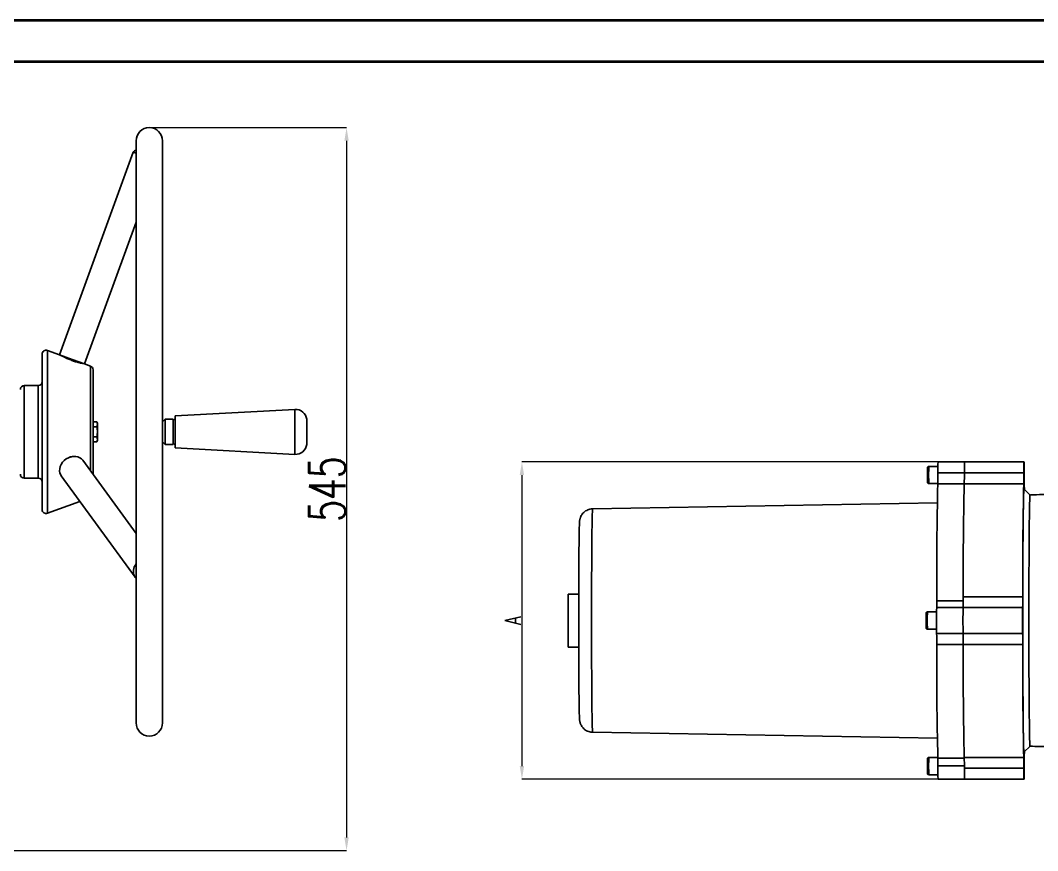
# Model space of a CAD drawing. Header units: millimetres. Extents: x 10469 to 13094, y 11322 to 13178.
# Drawn here: x 11467 to 12236, y 12551 to 13178 of the extents above; entities that cross this region are included whole.
import ezdxf

# ---------------------------------------------------------------- set-up
doc = ezdxf.new("R2010")
doc.units = ezdxf.units.MM
for name, color, linetype, lineweight in [('AM_5', 3, 'Continuous', 25), ('AM_BOR', 7, 'Continuous', 50), ('粗实线', 7, 'Continuous', 40)]:
    doc.layers.add(name, color=color, linetype=linetype, lineweight=lineweight)
doc.styles.add('SLDTEXTSTYLE1', font='txt.shx', dxfattribs={"width": 0.7, "bigfont": 'gbcbig.shx'})
doc.dimstyles.new('SLDDIMSTYLE12$0', dxfattribs={"dimtxt": 12, "dimasz": 10, "dimexe": 0, "dimexo": 0.0625, "dimgap": 0.875, "dimtad": 1, "dimdec": 1, "dimlfac": 1.8, "dimrnd": 1e-09, "dimzin": 12, "dimdsep": 46, "dimtxsty": 'SLDTEXTSTYLE1', "dimcen": 0.09, "dimdle": 8.16, "dimclrd": 3, "dimclre": 3, "dimadec": 0, "dimazin": 3, "dimtfac": 1, "dimtdec": 1, "dimtofl": 0, "dimtmove": 0, "dimatfit": 3, "dimfxl": 0, "dimfrac": 2, "dimtolj": 1, "dimlwd": 5, "dimlwe": 5, "dimarcsym": 0})

# ---------------------------------------------------------------- blocks, each defined once
blk = doc.blocks.new('*D8')
at = {"layer": 'AM_5', "color": 3, "lineweight": 5, "transparency": 16777216}
blk.add_line((11562.1, 13097.24), (11713.41, 13097.24), dxfattribs=at)
at = {"layer": 'AM_5', "color": 3, "linetype": 'Continuous', "lineweight": 5, "transparency": 16777216}
for p, q in [((11713.41, 13087.24), (11713.41, 12560.62)), ((11405.52, 12550.62), (11713.41, 12550.62))]:
    blk.add_line(p, q, dxfattribs=at)
at = {"layer": 'AM_5', "color": 3, "transparency": 16777216}
for points in [[(11711.75, 13087.24), (11715.08, 13087.24), (11713.41, 13097.24)], [(11711.75, 12560.62), (11715.08, 12560.62), (11713.41, 12550.62)]]:
    blk.add_solid(points, dxfattribs=at)
at = {"layer": 'Defpoints', "color": 0, "transparency": 16777216}
for p in [(11562.04, 13097.24), (11405.45, 12550.62), (11713.41, 12550.62)]:
    blk.add_point(p, dxfattribs=at)
at = {"layer": 'AM_5', "color": 0, "transparency": 16777216, "insert": (11698.82, 12823.93), "char_height": 12, "attachment_point": 5, "rotation": 90, "style": 'SLDTEXTSTYLE1'}
blk.add_mtext('\\A1;{\\H2.28571x;545}', dxfattribs=at)
blk = doc.blocks.new('*D21')
at = {"layer": 'AM_5', "color": 3, "lineweight": 5, "transparency": 16777216}
blk.add_line((12160.54, 12844.55), (11846.02, 12844.55), dxfattribs=at)
at = {"layer": 'AM_5', "color": 3, "linetype": 'Continuous', "lineweight": 5, "transparency": 16777216}
for p, q in [((11846.02, 12834.55), (11846.02, 12614.55)), ((12160.54, 12604.55), (11846.02, 12604.55))]:
    blk.add_line(p, q, dxfattribs=at)
at = {"layer": 'AM_5', "color": 3, "transparency": 16777216}
for points in [[(11844.35, 12834.55), (11847.68, 12834.55), (11846.02, 12844.55)], [(11844.35, 12614.55), (11847.68, 12614.55), (11846.02, 12604.55)]]:
    blk.add_solid(points, dxfattribs=at)
at = {"layer": 'Defpoints', "color": 0, "transparency": 16777216}
for p in [(12160.6, 12844.55), (11846.02, 12604.55), (12160.6, 12604.55)]:
    blk.add_point(p, dxfattribs=at)
at = {"layer": 'AM_5', "color": 0, "transparency": 16777216, "insert": (11839.14, 12724.55), "char_height": 12, "attachment_point": 5, "rotation": 90, "style": 'SLDTEXTSTYLE1'}
blk.add_mtext('\\A1;A', dxfattribs=at)
blk = doc.blocks.new('rA3')
at = {"layer": '粗实线'}
for p, q in [((753.38, 421.26), (333.38, 421.26)), ((748.38, 416.26), (358.38, 416.26))]:
    blk.add_line(p, q, dxfattribs=at)

msp = doc.modelspace()

# ---------------------------------------------------------------- linework, layer by layer
at = {"color": 7, "linetype": 'Continuous', "lineweight": 25}
for p, q in [((11554.277, 13087.207), (11554.277, 12647.207)), ((11574.277, 12874.707), (11574.277, 13087.207)), ((11552.192, 13078.598), (11496.443, 12925.428)), ((11554.277, 13077.839), (11552.192, 13078.598)), ((11515.237, 12918.588), (11554.277, 13025.851)), ((11483.312, 12808.492), (11483.312, 12925.923)), ((11496.443, 12925.428), (11487.338, 12928.742)), ((11487.338, 12928.742), (11487.338, 12867.207)), ((11505.84, 12922.008), (11496.443, 12925.428)), ((11515.237, 12918.588), (11505.84, 12922.008)), ((11519.803, 12916.926), (11515.237, 12918.588)), ((11519.803, 12837.617), (11519.803, 12916.926)), ((11521.777, 12914.107), (11521.777, 12834.905)), ((11480.312, 12902.207), (11469.777, 12902.207)), ((11469.777, 12902.207), (11469.777, 12832.207)), ((11480.312, 12832.207), (11480.312, 12902.207)), ((11674.366, 12884.207), (11583.777, 12879.207)), ((11674.366, 12884.207), (11674.366, 12850.207)), ((11576.277, 12876.707), (11574.277, 12874.707)), ((11582.277, 12876.707), (11576.277, 12876.707)), ((11576.277, 12876.707), (11576.277, 12857.707)), ((11583.777, 12877.207), (11582.277, 12875.707)), ((11582.277, 12857.707), (11582.277, 12876.707)), ((11583.777, 12879.207), (11583.777, 12855.207)), ((11683.277, 12876.707), (11683.277, 12857.707)), ((11521.777, 12874.713), (11524.711, 12874.713)), ((11521.777, 12870.96), (11524.711, 12870.96)), ((11525.077, 12873.707), (11524.711, 12874.713)), ((11524.711, 12874.713), (11525.077, 12872.837)), ((11525.077, 12872.837), (11524.711, 12870.96)), ((11525.077, 12873.707), (11525.077, 12872.837)), ((11525.077, 12872.837), (11525.077, 12867.207)), ((11574.277, 12859.707), (11574.277, 12874.707)), ((11487.338, 12867.207), (11487.338, 12805.673)), ((11521.777, 12863.455), (11524.711, 12863.455)), ((11524.711, 12863.455), (11525.077, 12861.578)), ((11525.077, 12861.578), (11524.711, 12859.702)), ((11524.711, 12859.702), (11525.077, 12860.707)), ((11525.077, 12867.207), (11525.077, 12861.578)), ((11525.077, 12861.578), (11525.077, 12860.707)), ((11521.777, 12859.702), (11524.711, 12859.702)), ((11574.277, 12859.707), (11576.277, 12857.707)), ((11574.277, 12647.207), (11574.277, 12859.707)), ((11576.277, 12857.707), (11582.277, 12857.707)), ((11582.277, 12858.707), (11583.777, 12857.207)), ((11583.777, 12855.207), (11674.366, 12850.207)), ((11554.277, 12790.258), (11513.924, 12845.692)), ((12160.529, 12841.054), (12153.599, 12841.054)), ((12180.598, 12844.554), (12160.599, 12844.554)), ((12225.596, 12844.554), (12180.598, 12844.554)), ((11469.777, 12832.207), (11480.312, 12832.207)), ((11497.755, 12833.922), (11553.504, 12757.337)), ((12160.508, 12836.202), (12180.507, 12836.202)), ((12225.505, 12836.202), (12180.507, 12836.202)), ((12153.599, 12828.054), (12160.435, 12828.054)), ((12180.431, 12827.998), (12160.432, 12827.998)), ((12225.43, 12827.998), (12180.431, 12827.998)), ((12225.596, 12824.147), (12225.605, 12824.142)), ((12230.178, 12819.478), (12225.605, 12824.142)), ((11487.338, 12805.673), (11511.83, 12814.587)), ((12160.083, 12813.545), (11899.436, 12808.995)), ((11553.504, 12757.337), (11553.37, 12757.529)), ((11553.507, 12757.333), (11553.75, 12757.064)), ((11888.947, 12744.486), (11880.971, 12744.486)), ((11880.971, 12704.486), (11880.971, 12744.486)), ((12159.637, 12739.508), (12179.631, 12739.508)), ((12224.639, 12742.565), (12179.641, 12742.565)), ((12159.511, 12731.054), (12152.581, 12731.054)), ((12179.571, 12734.554), (12159.581, 12734.554)), ((12224.563, 12734.417), (12179.565, 12734.417)), ((12152.581, 12718.054), (12159.511, 12718.054)), ((12159.566, 12714.691), (12179.565, 12714.691)), ((12224.563, 12714.691), (12179.565, 12714.691)), ((12179.641, 12706.543), (12159.642, 12706.543)), ((12224.639, 12706.543), (12179.641, 12706.543)), ((11880.971, 12704.486), (11888.947, 12704.486)), ((11899.436, 12640.113), (12160.083, 12635.563)), ((12225.605, 12624.966), (12230.178, 12629.63)), ((12160.435, 12621.054), (12153.599, 12621.054)), ((12160.461, 12620.624), (12180.448, 12620.624)), ((12180.502, 12614.775), (12160.506, 12614.775)), ((12225.43, 12621.11), (12180.431, 12621.11)), ((12153.599, 12608.054), (12160.529, 12608.054)), ((12225.505, 12612.906), (12180.507, 12612.906)), ((12160.599, 12604.554), (12180.598, 12604.554)), ((12180.598, 12604.554), (12225.596, 12604.554))]:
    msp.add_line(p, q, dxfattribs=at)
at = {"color": 7, "linetype": 'Continuous', "lineweight": 25, "flags": 128}
for points in [[(11497.755, 12833.922), (11497.292, 12834.654), (11496.708, 12836.103), (11496.453, 12837.687), (11496.538, 12839.347), (11496.96, 12841.024), (11497.702, 12842.656), (11498.738, 12844.186), (11500.031, 12845.557), (11501.534, 12846.721), (11503.192, 12847.635), (11504.946, 12848.266), (11506.733, 12848.591), (11508.487, 12848.598), (11510.146, 12848.288), (11511.648, 12847.672), (11512.941, 12846.771), (11513.924, 12845.692)], [(12225.687, 12836.202), (12225.683, 12838.01), (12225.676, 12839.698), (12225.665, 12841.205), (12225.653, 12842.48), (12225.638, 12843.477), (12225.622, 12844.162), (12225.605, 12844.51), (12225.588, 12844.51), (12225.571, 12844.162), (12225.554, 12843.477), (12225.54, 12842.48), (12225.527, 12841.205), (12225.517, 12839.698), (12225.509, 12838.01), (12225.505, 12836.202)], [(12225.605, 12624.966), (12225.569, 12625.006), (12225.514, 12625.362), (12225.459, 12626.074), (12225.405, 12627.138), (12225.351, 12628.551), (12225.298, 12630.307), (12225.247, 12632.401), (12225.196, 12634.824), (12225.147, 12637.569), (12225.1, 12640.625), (12225.054, 12643.982), (12225.011, 12647.627), (12224.969, 12651.548), (12224.93, 12655.729), (12224.893, 12660.158), (12224.859, 12664.816), (12224.827, 12669.689), (12224.798, 12674.758), (12224.772, 12680.005), (12224.749, 12685.412), (12224.729, 12690.958), (12224.712, 12696.626), (12224.698, 12702.393), (12224.687, 12708.239), (12224.68, 12714.144), (12224.675, 12720.086), (12224.675, 12726.044), (12224.677, 12731.997), (12224.683, 12737.923), (12224.692, 12743.801), (12224.704, 12749.61), (12224.72, 12755.33), (12224.738, 12760.939), (12224.76, 12766.418), (12224.785, 12771.748), (12224.812, 12776.908), (12224.843, 12781.881), (12224.876, 12786.649), (12224.911, 12791.194), (12224.949, 12795.501), (12224.99, 12799.554), (12225.032, 12803.339), (12225.077, 12806.841), (12225.123, 12810.049), (12225.172, 12812.951), (12225.221, 12815.536), (12225.272, 12817.796), (12225.325, 12819.722), (12225.378, 12821.307), (12225.432, 12822.546), (12225.486, 12823.434), (12225.541, 12823.968), (12225.596, 12824.147), (12225.596, 12824.147)], [(12230.17, 12819.482), (12230.116, 12819.306), (12230.063, 12818.777), (12230.01, 12817.897), (12229.958, 12816.67), (12229.906, 12815.101), (12229.856, 12813.195), (12229.806, 12810.959), (12229.758, 12808.401), (12229.712, 12805.532), (12229.667, 12802.361), (12229.624, 12798.901), (12229.583, 12795.164), (12229.544, 12791.165), (12229.508, 12786.918), (12229.474, 12782.438), (12229.442, 12777.744), (12229.414, 12772.852), (12229.388, 12767.78), (12229.365, 12762.547), (12229.345, 12757.173), (12229.328, 12751.677), (12229.314, 12746.081), (12229.304, 12740.404), (12229.296, 12734.669), (12229.292, 12728.896), (12229.292, 12723.106), (12229.294, 12717.323), (12229.3, 12711.566), (12229.309, 12705.857), (12229.321, 12700.218), (12229.336, 12694.669), (12229.355, 12689.232), (12229.376, 12683.926), (12229.4, 12678.771), (12229.428, 12673.787), (12229.458, 12668.991), (12229.49, 12664.402), (12229.526, 12660.037), (12229.563, 12655.912), (12229.603, 12652.042), (12229.645, 12648.442), (12229.689, 12645.125), (12229.735, 12642.103), (12229.782, 12639.389), (12229.831, 12636.991), (12229.881, 12634.919), (12229.932, 12633.18), (12229.984, 12631.781), (12230.037, 12630.727), (12230.09, 12630.023), (12230.143, 12629.67), (12230.17, 12629.626)], [(11899.436, 12808.995), (11899.398, 12808.896), (11899.347, 12808.453), (11899.297, 12807.659), (11899.248, 12806.516), (11899.199, 12805.03), (11899.151, 12803.206), (11899.105, 12801.052), (11899.06, 12798.577), (11899.016, 12795.791), (11898.974, 12792.707), (11898.934, 12789.337), (11898.897, 12785.696), (11898.861, 12781.797), (11898.828, 12777.659), (11898.798, 12773.298), (11898.77, 12768.733), (11898.745, 12763.982), (11898.722, 12759.066), (11898.703, 12754.005), (11898.687, 12748.821), (11898.674, 12743.534), (11898.664, 12738.169), (11898.658, 12732.746), (11898.655, 12727.288), (11898.655, 12721.82), (11898.658, 12716.362), (11898.664, 12710.94), (11898.674, 12705.574), (11898.687, 12700.288), (11898.703, 12695.103), (11898.722, 12690.042), (11898.745, 12685.126), (11898.77, 12680.375), (11898.798, 12675.81), (11898.828, 12671.449), (11898.861, 12667.311), (11898.897, 12663.412), (11898.934, 12659.771), (11898.974, 12656.401), (11899.016, 12653.317), (11899.06, 12650.531), (11899.105, 12648.056), (11899.151, 12645.902), (11899.199, 12644.078), (11899.248, 12642.592), (11899.297, 12641.449), (11899.347, 12640.655), (11899.398, 12640.212), (11899.436, 12640.113)], [(12225.505, 12612.906), (12225.509, 12611.098), (12225.517, 12609.41), (12225.527, 12607.903), (12225.54, 12606.628), (12225.554, 12605.631), (12225.571, 12604.946), (12225.588, 12604.598), (12225.605, 12604.598), (12225.622, 12604.946), (12225.638, 12605.631), (12225.653, 12606.628), (12225.665, 12607.903), (12225.676, 12609.41), (12225.683, 12611.098), (12225.687, 12612.906)]]:
    msp.add_lwpolyline(points, dxfattribs=at)
at = {"color": 7, "linetype": 'Continuous', "lineweight": 25}
for centre, radius, start, end in [((11564.277, 13087.207), 10, 0, 180), ((11554.071, 13077.914), 2, 84.09849, 160), ((11486.312, 12925.923), 3, 70, 180), ((11518.777, 12914.107), 3, 0, 70), ((11469.777, 12899.207), 3, 90, 180), ((11480.312, 12905.207), 3, 270, 0), ((11674.835, 12875.72), 8.5, 6.668652, 93.159195), ((11674.835, 12858.695), 8.5, 266.840805, 353.331348), ((12398.037, 12834.601), 245.5, 178.728381, 181.29461), ((12410.012, 12834.554), 256.495, 178.547876, 181.452124), ((12356.827, 12838.233), 196.33, 178.154952, 180.592763), ((12376.826, 12838.233), 196.33, 178.154952, 180.592763), ((12376.842, 12838.233), 196.346, 178.155053, 180.592661), ((11469.777, 12835.207), 3, 180, 270), ((11480.312, 12829.207), 3, 360, 90), ((11845.109, 12834.998), 315.401, 358.728174, 0.218627), ((11865.108, 12834.998), 315.401, 358.728174, 0.218627), ((11910.106, 12834.998), 315.401, 358.728174, 0.218627), ((12541.087, 12834.998), 315.401, 179.781373, 181.271826), ((15610.633, 12752.747), 3451.022, 178.750555, 180.219807), ((15422.289, 12755.276), 3242.673, 178.714955, 180.224595), ((15478.36, 12754.757), 3298.741, 178.727786, 180.211765), ((15545.333, 12754.554), 3320.716, 178.732696, 180.206854), ((12048.108, 12819.527), 177.857, 1.385812, 2.729891), ((11486.312, 12808.492), 3, 180, 290), ((11560.792, 12761.785), 8.556, 139.592846, 209.828726), ((12026.349, 12738.403), 133.293, 358.34521, 0.474968), ((11871.457, 12741.363), 308.186, 358.708664, 0.223586), ((11916.455, 12741.363), 308.186, 358.708664, 0.223586), ((12402.594, 12724.571), 251.075, 178.750212, 181.258526), ((12407.692, 12724.554), 255.193, 178.540467, 181.459533), ((12639.413, 12724.254), 479.943, 178.770285, 181.141745), ((12659.413, 12724.254), 479.943, 178.770285, 181.141745), ((12710.38, 12724.554), 530.907, 178.935484, 181.064516), ((12755.378, 12724.554), 530.907, 178.935484, 181.064516), ((11851.458, 12707.745), 308.186, 359.776414, 1.291336), ((11871.457, 12707.745), 308.186, 359.776414, 1.291336), ((11916.455, 12707.745), 308.186, 359.776414, 1.291336), ((15207.079, 12692.626), 3047.469, 179.738347, 181.353835), ((15444.264, 12694.035), 3264.647, 179.780486, 181.279964), ((15500.335, 12694.554), 3320.716, 179.793146, 181.267304), ((15467.287, 12693.832), 3242.673, 179.775405, 181.285045), ((11564.277, 12647.207), 10, 180, 0), ((12048.108, 12629.581), 177.857, 357.270109, 358.614188), ((12398.176, 12614.506), 245.64, 178.705888, 181.270605), ((12410.012, 12614.554), 256.495, 178.547876, 181.452124), ((11944.651, 12616.007), 215.859, 359.672841, 1.225678), ((12409.755, 12611.92), 249.265, 179.343899, 181.693424), ((11865.108, 12614.11), 315.401, 359.781373, 1.271826), ((11910.106, 12614.11), 315.401, 359.781373, 1.271826), ((12541.087, 12614.11), 315.401, 178.728174, 180.218627), ((12376.889, 12610.876), 196.393, 179.40763, 181.844656), ((12376.842, 12610.875), 196.346, 179.407339, 181.844947)]:
    msp.add_arc(centre, radius, start, end, dxfattribs=at)
for points, knots in [([(11497.028, 12925.194), (11497.001, 12925.209), (11496.912, 12925.257), (11497.756, 12924.796), (11499.451, 12923.916), (11501.908, 12922.746), (11504.814, 12921.531), (11507.853, 12920.458), (11510.687, 12919.637), (11512.974, 12919.1), (11514.5, 12918.806), (11514.654, 12918.779), (11514.728, 12918.766)], [0, 0, 0, 0, 0.0461501, 0.1522879, 0.258856, 0.3665089, 0.4741937, 0.5806918, 0.6865461, 0.7933412, 0.9012258, 1, 1, 1, 1]), ([(11524.711, 12870.96), (11524.766, 12870.647), (11524.983, 12869.407), (11525.037, 12868.148), (11525.077, 12867.207)], [0, 0, 0, 0, 0.2530667, 1, 1, 1, 1]), ([(11525.077, 12867.207), (11525.01, 12865.983), (11524.941, 12864.725), (11524.717, 12863.488), (11524.711, 12863.455)], [0, 0, 0, 0, 0.97300478, 1, 1, 1, 1]), ([(11506.757, 12848.454), (11506.552, 12848.47), (11505.377, 12848.559), (11503.772, 12848.063), (11502.636, 12847.264), (11502.357, 12847.067)], [0, 0, 0, 0, 0.1376053, 0.7876369, 1, 1, 1, 1]), ([(12153.595, 12841.039), (12153.514, 12841.039), (12153.326, 12841.039), (12153.071, 12840.918), (12152.864, 12840.747), (12152.732, 12840.566), (12152.659, 12840.407), (12152.627, 12840.296), (12152.619, 12840.257), (12152.617, 12840.245)], [0, 0, 0, 0, 0.1691698, 0.39343652, 0.57710842, 0.73287113, 0.8619106, 0.95806361, 1, 1, 1, 1]), ([(12152.63, 12828.809), (12152.634, 12828.793), (12152.65, 12828.726), (12152.73, 12828.535), (12152.908, 12828.307), (12153.195, 12828.118), (12153.441, 12828.057), (12153.58, 12828.054), (12153.599, 12828.054)], [0, 0, 0, 0, 0.0477392, 0.204395, 0.4503215, 0.6919589, 0.9562435, 1, 1, 1, 1]), ([(12304.505, 12812.558), (12304.451, 12812.572), (12301.47, 12813.362), (12295.495, 12814.635), (12286.597, 12816.348), (12277.659, 12817.698), (12268.704, 12818.736), (12259.741, 12819.447), (12250.781, 12819.844), (12241.837, 12819.901), (12234.965, 12819.766), (12231.085, 12819.509), (12230.171, 12819.449)], [0, 0, 0, 0, 0.0022241, 0.1234908, 0.2444216, 0.3650249, 0.4853084, 0.6052783, 0.7249402, 0.8442984, 0.9633566, 1, 1, 1, 1]), ([(11899.433, 12808.958), (11899.068, 12808.954), (11898.11, 12808.946), (11896.589, 12808.577), (11894.939, 12807.901), (11893.437, 12806.932), (11892.177, 12805.76), (11891.22, 12804.51), (11890.575, 12803.35), (11890.165, 12802.35), (11889.916, 12801.534), (11889.765, 12800.868), (11889.668, 12800.294), (11889.592, 12799.682), (11889.542, 12799.066), (11889.498, 12798.318), (11889.457, 12797.354), (11889.43, 12796.637), (11889.416, 12796.136), (11889.416, 12796.122)], [0, 0, 0, 0, 0.0329266, 0.0865689, 0.1402392, 0.1939503, 0.2477065, 0.2959305, 0.3376536, 0.3713918, 0.4022126, 0.4329435, 0.4697718, 0.5229001, 0.6271024, 0.7499605, 0.8605599, 0.9961069, 1, 1, 1, 1]), ([(11889.427, 12796.279), (11889.425, 12796.228), (11889.401, 12795.628), (11889.356, 12793.82), (11889.293, 12790.787), (11889.233, 12786.953), (11889.175, 12782.443), (11889.123, 12777.287), (11889.075, 12771.569), (11889.033, 12765.383), (11888.998, 12758.838), (11888.969, 12752.048), (11888.947, 12745.128), (11888.932, 12738.224), (11888.924, 12731.365), (11888.921, 12724.554), (11888.924, 12717.743), (11888.932, 12710.884), (11888.947, 12703.98), (11888.969, 12697.06), (11888.998, 12690.27), (11889.033, 12683.725), (11889.075, 12677.539), (11889.123, 12671.821), (11889.175, 12666.665), (11889.233, 12662.155), (11889.293, 12658.32), (11889.356, 12655.291), (11889.4, 12653.503), (11889.424, 12652.92), (11889.425, 12652.887)], [0, 0, 0, 0, 0.0035175, 0.0413042, 0.0798741, 0.119053, 0.1586487, 0.1984561, 0.2382635, 0.2778591, 0.317038, 0.3556079, 0.3933946, 0.4302459, 0.46545, 0.5006569, 0.5358611, 0.571068, 0.6079192, 0.6457059, 0.6842758, 0.7234547, 0.7630503, 0.8028577, 0.8426652, 0.8822608, 0.9214397, 0.9600096, 0.9977963, 1, 1, 1, 1]), ([(11553.386, 12757.57), (11553.558, 12757.288), (11553.791, 12756.905), (11554.13, 12756.613), (11554.219, 12756.536)], [0, 0, 0, 0, 0.73709434, 1, 1, 1, 1]), ([(12152.579, 12731.04), (12152.496, 12731.039), (12152.306, 12731.038), (12152.049, 12730.915), (12151.844, 12730.744), (12151.713, 12730.564), (12151.64, 12730.404), (12151.607, 12730.289), (12151.599, 12730.246), (12151.596, 12730.23)], [0, 0, 0, 0, 0.17116307, 0.39058339, 0.57044094, 0.72297505, 0.84923797, 0.94312143, 1, 1, 1, 1]), ([(12151.622, 12718.768), (12151.623, 12718.767), (12151.636, 12718.715), (12151.7, 12718.564), (12151.847, 12718.354), (12152.095, 12718.162), (12152.362, 12718.053), (12152.532, 12718.066), (12152.584, 12718.07)], [0, 0, 0, 0, 0.0038686, 0.1632201, 0.3598257, 0.6080366, 0.8806858, 1, 1, 1, 1]), ([(11889.43, 12652.547), (11889.432, 12652.472), (11889.446, 12652.044), (11889.471, 12651.41), (11889.507, 12650.632), (11889.549, 12649.962), (11889.596, 12649.395), (11889.67, 12648.796), (11889.766, 12648.237), (11889.903, 12647.631), (11890.113, 12646.919), (11890.437, 12646.072), (11890.939, 12645.07), (11891.694, 12643.936), (11892.749, 12642.769), (11894.088, 12641.713), (11895.64, 12640.871), (11897.331, 12640.338), (11898.623, 12640.096), (11899.328, 12640.131), (11899.441, 12640.137)], [0, 0, 0, 0, 0.0234643, 0.1347866, 0.2430752, 0.3500622, 0.4541478, 0.5096229, 0.5460219, 0.5758757, 0.6043978, 0.6353804, 0.6715628, 0.7155469, 0.7666119, 0.8212619, 0.8770402, 0.9331134, 0.9892665, 1, 1, 1, 1]), ([(12230.167, 12629.648), (12232.658, 12629.522), (12238.126, 12629.244), (12246.577, 12629.199), (12255.496, 12629.434), (12264.379, 12629.99), (12273.215, 12630.857), (12281.995, 12632.025), (12290.7, 12633.52), (12297.184, 12634.797), (12300.739, 12635.67), (12301.441, 12635.842)], [0, 0, 0, 0, 0.104207, 0.2287858, 0.3530516, 0.4770071, 0.6006545, 0.7239951, 0.8470295, 0.9697573, 1, 1, 1, 1]), ([(12153.599, 12621.054), (12153.467, 12621.039), (12153.237, 12621.013), (12152.969, 12620.845), (12152.797, 12620.666), (12152.695, 12620.494), (12152.647, 12620.368), (12152.635, 12620.32), (12152.633, 12620.312)], [0, 0, 0, 0, 0.2966681, 0.5144141, 0.6969214, 0.8511034, 0.974652, 1, 1, 1, 1]), ([(12152.657, 12608.724), (12152.679, 12608.668), (12152.731, 12608.535), (12152.892, 12608.327), (12153.145, 12608.147), (12153.404, 12608.048), (12153.563, 12608.064), (12153.603, 12608.069)], [0, 0, 0, 0, 0.1536121, 0.3636266, 0.6178233, 0.9030192, 1, 1, 1, 1])]:
    msp.add_open_spline(points, degree=3, knots=knots, dxfattribs=at)

# ---------------------------------------------------------------- block references
at = {"layer": 'AM_BOR', "xscale": 6.25, "yscale": 6.25, "zscale": 6.25}
msp.add_blockref('rA3', (8385.387, 10545.429), dxfattribs=at)

# ---------------------------------------------------------------- dimensions: what is measured, and where the dimension line sits
at = {"layer": 'AM_5'}
dim = msp.add_linear_dim(base=(11713.413, 12550.615), p1=(11562.039, 13097.241), p2=(11405.453, 12550.615), angle=90, text='{\\H2.28571x;545}', dimstyle='SLDDIMSTYLE12$0', override={"dimlfac": 1}, dxfattribs=at)
dim.commit()
dim.dimension.update_dxf_attribs({"geometry": '*D8', "text_midpoint": (11713.413, 12823.928), "dimtype": 160})
dim = msp.add_linear_dim(base=(11846.017, 12604.554), p1=(12160.599, 12844.554), p2=(12160.599, 12604.554), angle=90, text='A', dimstyle='SLDDIMSTYLE12$0', override={"dimlfac": 1}, dxfattribs=at)
dim.commit()
dim.dimension.update_dxf_attribs({"geometry": '*D21', "text_midpoint": (11839.142, 12724.554)})

doc.saveas('drawing.dxf')
